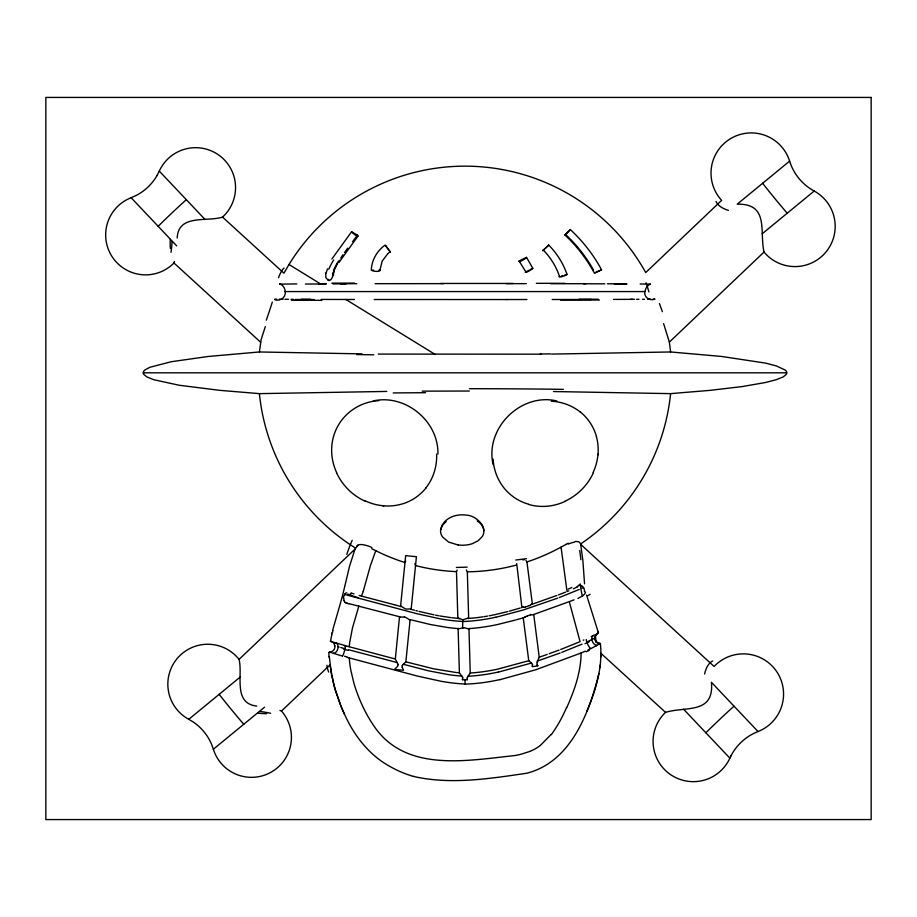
<?xml version="1.0" encoding="UTF-8"?>
<svg xmlns="http://www.w3.org/2000/svg" width="917" height="917" viewBox="0 0 917 917"><rect width="100%" height="100%" fill="white"/><g stroke="black" fill="none" stroke-linecap="round" stroke-linejoin="round"><path stroke-width="1.38" d="M451.794 617.726A163.834 163.834 0 0 0 457.835 618.322L456.494 571.635L457.125 570.076M462.649 627.836L462.753 619.754L458.569 618.138M465.045 683.795L465.091 679.726M600.853 656.904L600.91 653.294L665.513 712.349A40.222 40.222 0 0 0 669.972 774.2A40.222 40.222 0 0 0 729.875 758.164L730.975 755.883M553.547 391.536L670.602 393.634L710.079 390.355L742.094 386.584L765.557 382.492L776.298 379.695L783.21 376.898L786.511 374.147L786.511 371.454L785.284 370.09L776.298 365.906L765.557 363.109L721.656 356.461L670.602 351.968L669.364 342.098L764.021 252.06C759.287 231.508 769.558 203.471 737.211 204.17L789.617 161.117L790.431 163.513M397.737 663.782L395.33 659.014L349.285 646.749L349.4 645.247A81.12 81.12 0 0 1 349.629 642.92L352.46 627.996L358.891 605.965M256.749 706.101C232.654 703.339 243.028 675.267 239.062 659.392L355.062 549.065L357.217 546.073M373.7 270.16L371.614 270.206A4.333 1.249 3.7 0 0 376.898 271.398A4.333 1.249 3.7 0 0 379.97 270.056L382.183 261.081L387.765 253.734M598.171 454.121L598.113 454.717M395.33 659.014L399.514 616.728L349.113 603.695M402.769 664.905L405.864 661.833L410.117 619.617L430.486 624.534L447.416 627.469A175.525 175.525 0 0 0 458.122 628.569L459.394 672.814L462.374 676.998M386.768 391.433L259.396 393.634L219.908 390.355L179.102 385.243L153.701 379.695L146.789 376.898L143.488 374.147L143.488 371.454L144.714 370.09L149.78 367.316L171.273 361.722L208.342 356.461L259.396 351.968L261.116 339.634L265.311 326.647M458.168 545.007L448.573 542.05L442.533 536.915A13.675 11.783 0.6 0 1 440.905 533.522A12.643 10.889 0.6 0 1 440.584 531.333L440.573 531A12.506 10.775 0.6 0 1 440.63 530.003L442.292 525.487L446.166 521.532M177.187 237.996C178.276 213.764 206.99 222.155 222.544 217.088L283.926 273.209L289.004 264.497A206.657 206.657 0 0 1 645.717 272.578L721.633 200.365A40.222 40.222 0 0 1 731.124 138.307A40.222 40.222 0 0 1 789.617 161.117M599.856 667.817L600.234 665.02M564.941 235.027L570.397 229.571L564.987 235.084A149.035 148.095 -10 0 1 594.48 273.3L601.575 269.747L599.133 270.847M537.213 661.524L539.23 657.214L533.717 614.47L569.274 601.644L580.071 641.659L560.665 649.5M440.63 530.003C441.73 521.36 450.465 516.03 458.511 515.079A28.209 28.209 0 0 1 466.042 515.102C474.834 515.239 484.749 524.146 483.798 532.364A13.274 11.451 1.5 0 1 482.342 536.422L478.25 540.721L472.129 543.758A27.476 23.59 1.1 0 1 458.179 544.939M410.117 619.617L410.094 619.72A3.542 0.779 56.5 0 1 409.83 619.926M325.707 273.037L325.856 277.645L328.286 280.293A4.333 2.327 -67.3 0 0 331.839 278.321A4.333 2.327 -67.3 0 0 332.584 273.106M598.95 673.433C589.058 713.139 570.947 761.786 526.931 773.214C489.689 778.636 450.511 784.998 413.28 776.367M333.352 272.819L333.868 271.042M344.952 585.573L349.503 566.385L354.971 549.294M331.702 634.128L332.08 632.466M344.792 586.307L342.179 596.933M542.795 250.593L548.779 245.057L542.807 250.685M332.55 630.552L340.574 602.721M341.984 597.643L340.78 601.999M467.567 676.941L470.238 672.986L468.965 628.581A170.814 170.814 0 0 0 481.723 627.308L488.062 626.345A221.524 221.524 0 0 0 497.427 624.546L515.56 620.018M363.212 591.465L370.422 565.583L375.787 550.704L371.683 548.687M363.132 591.763L361.39 596.073M174.459 261.437L173.978 263.007L260.623 342.224M334.109 270.389L337.41 263.58M586.846 711.26C596.016 690.26 602.87 666.12 600.383 643.665A4.849 3.909 33.2 0 1 594.812 637.9M405.864 661.833L433.477 668.78L455.944 672.482A159.982 159.982 0 0 0 459.394 672.814M516.707 563.6L521.899 607.524L521.303 607.707M566.798 707.511C573.698 692.117 579.555 675.909 580.862 658.968A78.564 78.564 0 0 0 581.069 652.996L581.298 652.904M222.544 217.088A39.924 39.924 0 0 0 219.106 155.305A39.924 39.924 0 0 0 159.283 171.101L156.979 175.594M328.767 279.318L328.286 280.293M338.029 262.491L339.347 260.302M338.82 262.675L357.928 236.162M331.897 258.972L351.589 231.783L357.538 235.233L352.564 241.63M467.899 676.345L467.957 676.253A181.004 181.004 0 0 0 498.286 672.046M340.769 258.055L342.981 254.731M344.494 252.553L347.658 248.14M551.151 734.437L540.273 745.51A44.543 44.543 0 0 1 529.797 751.424M582.788 595.786L583.258 595.259A7.176 5.651 40.2 0 0 585.47 592.004M239.062 659.392A39.924 39.924 0 0 0 177.187 658.509A39.924 39.924 0 0 0 188.776 719.306L193.086 721.908A50.756 50.756 0 0 1 211.655 744.489L213.363 749.235A39.924 39.924 0 0 0 271.019 772.24A39.924 39.924 0 0 0 281.485 711.053L329.982 664.928L333.96 685.549L340.78 705.677A196.272 196.272 0 0 0 344.437 714.102C353.836 735.01 368.382 754.221 388.579 765.684A108.389 108.389 0 0 0 413.28 776.367M582.673 595.901L577.939 598.411M405.761 561.147L404.947 562.545A199.012 199.012 0 0 1 375.787 550.704M388.35 253.218L388.946 252.714M762.165 233.812L814.204 191.045L812.015 189.785A51.386 51.386 0 0 1 790.408 163.513M188.776 719.306L240.311 676.964M213.363 749.235L264.577 707.167M530.748 604.83L531.998 603.959M530.576 604.968L529.327 605.896M524.684 617.29L525.854 616.419M525.315 616.809L523.561 618.012M389.553 252.232L390.183 251.762L385.518 245.515L390.355 252.129M599.317 643.952L600.257 643.447A5.41 5.376 62.9 0 1 598.388 632.994L597.769 633.303L598.308 633.039M599.019 644.124L595.832 645.923M596.016 645.82L596.073 645.786A16.919 1.845 -23.9 0 1 590.949 648.548M556.768 595.511L532.387 604.165L526.931 561.938A199.012 199.012 0 0 0 560.986 547.14L565.972 544.469M525.407 272.062A4.333 0.711 -29.7 0 0 528.341 271.386A4.333 0.711 -29.7 0 0 532.8 268.303L526.53 257.356L519.091 261.001L525.842 271.833M594.72 638.163L586.8 642.003M526.851 271.317L527.573 270.951M530.588 269.426L531.218 269.105M528.673 270.389L529.315 270.068M531.539 268.945L532.8 268.303M597.093 633.647L597.712 633.338M574.707 588.164L577.011 587.075M594.503 634.931L592.829 635.745M574.031 588.496L573.354 588.829M592.015 636.134L591.156 636.547M587.923 649.947L590.766 648.571A5.41 1.215 65.1 0 1 587.969 644.789A5.41 1.215 65.1 0 1 586.25 639.504M595.408 272.544L596.658 271.971M597.483 271.592L598.721 271.031M583.865 639.963L583.246 640.249M582.261 588.118L581.596 588.416M585.287 651.162L581.756 652.709M582.054 644.147L561.743 652.377M579.28 589.448L559.336 597.517M581.069 652.996L535.723 669.777L499.903 679.703M580.656 544.354L714.114 666.464A40.222 40.222 0 0 1 776.688 671.599A40.222 40.222 0 0 1 758.015 731.537L755.688 732.511A51.386 51.386 0 0 0 730.964 755.872M173.978 263.007A39.924 39.924 0 0 1 112.206 256.84A39.924 39.924 0 0 1 131.131 197.717L135.739 195.676A50.756 50.756 0 0 0 156.99 175.594M568.838 590.835L567.038 591.557L561.273 548.733M565.629 592.118L563.944 592.783M569.537 601.552L574.053 599.821M529.808 751.436L521.257 754.175A100.652 100.652 0 0 1 514.987 755.539C466.627 760.56 403.789 773.26 372.543 723.88A120.723 120.723 0 0 1 364.977 710.939L364.072 709.162A165.049 165.049 0 0 1 353.916 683.268L350.764 669.891A104.595 104.595 0 0 1 349.285 657.947L349.343 657.959M563.153 593.093L558.373 594.915M522.082 607.146L523.538 607.134M557.731 598.113L523.298 609.988L495.902 617.279M559.072 650.096L549.157 653.729M560.138 652.973L537.396 661.077M665.513 712.349C685.687 706.193 714.366 714.481 711.42 682.271L758.015 731.537M547.174 654.44L539.23 657.214M532.594 664.584A2.774 2.499 81.7 0 0 532.147 663.805L531.402 663.06L498.309 672.138M531.402 663.06L528.777 660.721L497.702 669.135A211.208 211.208 0 0 1 488.704 670.866L483.809 671.622A161.358 161.358 0 0 1 470.238 672.998M520.099 608.074L509.233 611.181M523.515 618.092A3.53 0.779 -58.3 0 1 523.298 617.806L521.693 618.241M468.117 618.115L463.291 619.651A4.012 2.74 -1.4 0 1 462.741 619.674M520.673 618.551L516.592 619.732M559.748 276.326L559.255 276.464A4.333 0.814 -18.9 0 0 561.949 276.636A4.333 0.814 -18.9 0 0 567.084 274.389L564.654 275.031M561.708 275.799L562.694 275.547M507.697 611.593L495.352 614.562A214.589 214.589 0 0 1 489.128 615.8M487.569 616.086L484.05 616.671M482.869 616.854L479.327 617.347A159.913 159.913 0 0 1 468.667 618.379L467.338 571.807L466.329 569.938M515.79 560.035L526.496 558.659M462.523 627.847L458.431 628.902M532.433 666.602L538.096 665.868L537.649 665.41M373.208 400.924C405.348 393.737 438.693 421.109 437.925 454.03M522.644 559.817L524.18 559.828M575.234 541.466L578.765 541.706L580.507 543.517M456.391 567.451L467.177 567.142M462.5 679.795L467.429 679.657M670.602 351.968L551.725 354.088M279.628 284.144L296.787 283.915M378.927 270.068L379.97 270.056M652.973 299.183L655.013 299.148A8.161 7.428 -30.4 0 1 644.766 291.56M647.654 299.24L650.497 299.206M541.168 354.191L378.262 354.088M642.519 299.286L644.502 299.263M636.524 299.32L639 299.309M632.673 299.343L613.484 299.423M422.21 391.146L469.344 391.032M318.589 283.789L326.383 283.766M340.333 283.731L356.839 283.697M591.396 299.469L552.217 299.515M375.122 283.674L443.771 283.64M506.207 283.651L526.381 283.651M285.015 291.572L644.915 291.572M506.574 299.538L526.954 299.527M143.098 372.806L786.901 372.806M585.688 283.72L550.704 283.674M354.386 299.492L321.202 299.435M374.193 299.515L466.799 299.538A390.447 1.135 0 0 0 507.216 299.55M607.421 283.777L626.357 283.869M525.223 607.237L523.641 607.134M293.188 299.32L290.987 299.309M288.5 299.297L284.946 299.263M283.17 299.24L279.376 299.206M640.169 283.983L650.279 284.132M276.716 299.171L274.951 299.148M362.077 353.882L259.396 351.968M530.828 614.803L533.625 614.791A4.31 1.112 33 0 0 533.786 614.516M383.684 505.966L383.168 505.932M468.576 628.913L464.254 627.778A4.172 2.762 -1.3 0 0 463.521 627.709M556.791 400.924C520.638 392.522 484.715 428.434 493.117 464.598M450.591 617.588L439.805 615.949M581.367 585.952L582.306 586.227M404.454 617.015L399.617 617.038M438.613 615.731L435.564 615.158M410.954 608.968L406.277 609.071A4.127 2.774 15.4 0 1 405.234 608.75L400.935 606.206M434.05 614.848L418.92 611.364M415.917 610.596L417.418 610.986M361.86 596.188L394.539 604.784M414.415 610.206L411.148 609.335L416.421 556.711L405.669 555.633L400.557 606.435L394.94 604.888M360.702 595.89L359.12 595.465M397.244 662.59L348.426 649.694M351.429 593.104L354.019 593.907M347.291 657.397L417.258 676.024L440.722 681.205A186.277 186.277 0 0 0 464.873 684.036M344.861 594.514L416.754 613.679L439.644 618.734A178.815 178.815 0 0 0 462.73 621.451M349.285 646.749L346.534 645.981M403.308 664.263L428.285 670.763L448.482 674.637A171.227 171.227 0 0 0 461.801 676.081M330.647 641.442L345.285 645.637M345.021 648.743L340.792 647.54M528.777 504.281L526.599 503.616A53.954 51.02 -54.3 0 1 507.961 492.291A53.965 51.031 -53.5 0 1 504.086 488.05A54.103 51.524 -47.4 0 1 493.105 459.119M339.164 647.07L338.075 646.749A5.422 3.737 -73 0 0 335.473 642.806M333.799 653.42L332.252 652.938M347.715 603.317L346.592 602.928M330.143 652.285L329.558 652.113L331.335 652.652M409.784 619.858L405.635 617.37A4.218 2.74 15.6 0 0 404.443 617.118M279.949 710.457L281.485 711.053M332.882 274.068L333.628 274.825M289.004 264.497L320.342 283.789M345.858 299.481L435.288 354.512M525.945 560.447L526.931 561.938M683.589 709.219L729.875 758.164M159.283 171.101L205.11 219.553M131.131 197.717L176.672 245.871M414.897 563.588L415.527 565.571A199.012 199.012 0 0 0 456.494 571.635M528.754 660.676L523.24 617.886M343.829 600.566L344.46 601.552A7.061 5.353 -39.5 0 0 344.93 602.068M663.61 323.632L669.364 342.098M596.474 436.572L595.809 434.406A53.954 51.008 -36.4 0 0 584.496 415.756A53.965 51.031 -36.1 0 0 580.243 411.905M598.102 631.767L586.559 595.018M402.254 667.404L403.526 670.293L394.539 669.399L397.359 666.59A2.51 2.292 -84.4 0 0 398.035 664.791M331.564 675.164L335.599 691.223L340.379 704.692A195.848 195.848 0 0 0 344.437 714.102M560.998 547.243L561.181 548.24M580.587 543.976L580.587 543.976A206.657 206.657 0 0 0 670.602 393.634M580.748 544.881L582.811 559.794L584.553 583.808M331.335 674.006L329.341 656.652M787.222 213.214A54.149 3.255 50.6 0 1 762.635 183.285M728.465 210.371A35.316 17.114 -7.6 0 1 716.074 201.453M814.204 191.045A40.222 40.222 0 0 1 826.022 251.923A40.222 40.222 0 0 1 764.021 252.06M243.762 724.258A54.149 3.255 50.6 0 1 219.163 694.329M266.744 713.632A55.868 40.245 27.2 0 1 257.666 713.094M259.866 711.432A37.035 8.425 4.6 0 1 270.63 713.266M705.872 732.786A54.149 3.255 -43.4 0 1 734.024 706.17M704.611 673.972A35.316 17.114 78.4 0 1 712.647 660.997M158.16 226.293A54.149 3.255 -43.4 0 1 186.311 199.677M170.379 248.484A55.868 40.245 -66.8 0 1 170.275 239.394M172.087 241.48A37.035 8.425 -89.4 0 1 171.009 252.335M321.878 300.329A278.63 1.949 -0.1 0 1 291.4 300.249M599.454 300.031A332.837 1.467 0 0 1 560.539 300.077M598.354 299.229A192.261 1.089 0 0 1 579.154 299.251M634.564 299.297A104.332 0.917 0.1 0 1 630.736 299.32M662.383 311.665A48.475 1.421 70.1 0 1 659.449 303.561M305.441 284.041A116.597 1.146 0.1 0 1 326.062 283.961M279.777 283.766A8.31 7.451 32.2 0 1 285.153 291.583M278.504 277.679A37.448 10.098 -84.2 0 1 284.064 268.039M565.01 501.45A54.08 51.077 -52.3 0 1 528.708 504.465M593.402 472.713A54.149 50.32 -45.6 0 1 564.929 501.255M597.941 454.717A54.126 50.389 -44.1 0 1 593.093 472.587M596.405 436.595A54.034 50.848 -40.6 0 1 598.044 454.03M551.289 401.21A54.069 51.134 -36.8 0 1 580.197 411.962M336.665 472.679A54.08 50.836 41.1 0 1 333.49 436.572L334.189 434.406A53.954 51.02 35.7 0 1 345.503 415.768A53.965 51.031 36.5 0 1 349.744 411.893A54.103 51.856 45.1 0 1 378.652 400.66M365.092 501.209A54.149 50.32 44.4 0 1 336.539 472.725M383.088 505.737A54.126 50.389 45.9 0 1 365.218 500.9M383.776 505.852A54.034 50.848 49.4 0 0 401.199 504.212L403.4 503.616A53.954 51.008 53.6 0 0 426.118 487.798M436.618 454.03A54.069 51.134 53.2 0 1 425.832 487.993M482.331 526.014A13.193 11.382 1.4 0 1 483.867 530.76M477.218 521.005A19.784 17.068 1.2 0 1 482.548 525.899M516.42 565.055A199.012 199.012 0 0 1 467.338 571.807M355.452 548.034A206.657 206.657 0 0 1 259.396 393.634M357.619 545.088A16.013 6.35 27.2 0 1 371.993 547.564M356.851 545.936A17.366 4.425 17.5 0 1 358.02 545.5M568.231 544.068A14.145 4.826 -26.6 0 1 574.592 542.153M565.938 544.32A18.982 8.001 -29.8 0 1 568.311 543.231M579.716 550.498A62.723 8.952 87.3 0 1 580.885 559.714M532.066 603.844A3.508 0.757 -60.1 0 1 532.25 604.337M468.3 617.886A3.909 0.883 -50.8 0 1 468.335 618.688M400.695 606.607A3.565 0.768 58 0 1 400.867 606.091M410.77 609.106A4.241 1.066 -32.2 0 1 411.24 609.278M596.589 645.339A5.41 3.691 63.8 0 1 591.878 639.585A5.422 3.714 63.3 0 1 593.333 635.504M589.287 641.751A22.982 2.327 -23.6 0 1 585.069 643.7M345.377 646.393A5.41 0.676 -74.6 0 1 344.253 651.746A5.41 0.676 -74.6 0 1 342.557 655.953M348.082 650.405A42.365 2.957 15.3 0 1 343.497 649.121M342.339 656.022A17.331 0.814 15.5 0 1 333.708 653.42M338.075 646.749A5.41 3.702 -73.4 0 1 333.593 653.351M330.338 641.178A6.385 5.491 -30.2 0 1 334.636 645.763M334.946 645.683A5.261 4.413 -49 0 1 329.226 652.296M589.299 650.279A26.501 4.642 -23.4 0 1 586.055 651.792M347.13 656.985A34.754 2.568 15.3 0 1 344.505 656.251M345.973 646.084A34.147 0.837 15.6 0 1 344.196 645.579M330.544 641.292A70.277 38.354 -70.7 0 1 331.965 634.117M537.373 662.555A6.557 4.184 -82.9 0 1 537.58 661.879M537.27 664.871A2.866 2.281 -89.7 0 1 537.156 662.441M537.488 665.501A4.035 3.255 74.4 0 1 537.11 665.031M532.318 664.665A3.187 2.499 -89.1 0 1 532.158 666.453M467.338 677.846A3.783 3.026 -83.7 0 1 467.613 677.113M467.429 679.657A2.487 2.212 90 0 1 467.223 677.801M462.581 677.846A2.545 2.052 -83.5 0 1 462.317 679.68M462.466 676.929A3.966 3.45 85.3 0 1 462.833 677.755M499.868 679.589A186.094 186.094 0 0 1 465.217 684.128M402.288 667.393A2.613 2.327 -85.4 0 1 402.322 665.65M402.254 665.604A3.221 2.785 -80.7 0 1 402.643 664.928M397.646 663.828A3.737 3.118 -89.2 0 1 397.852 664.814M566.568 707.42A139.075 139.075 0 0 1 551.381 734.597M458.362 628.97A4.104 0.997 -47.5 0 1 458.328 628.397M495.879 617.164A178.528 178.528 0 0 1 462.73 621.531M343.417 598.136A4.539 2.659 -74 0 1 344.803 594.399M344.563 594.101A5.617 4.287 79.9 0 1 346.775 592.806M528.685 605.667A4.688 2.224 -22.2 0 1 525.338 606.951M521.807 607.467A4.264 1.077 30.4 0 1 522.266 607.283M526.496 616.522A6.373 1.868 -26.8 0 1 527.08 616.155M526.988 616.258A4.642 2.27 -21.1 0 1 530.072 615.101M530.37 614.516A5.078 2.247 -12.2 0 1 531.081 614.55M462.798 627.87A4.195 2.613 -1.6 0 1 463.521 627.813M469.046 628.638A3.977 0.917 38.1 0 1 468.289 628.615M457.858 618.333A3.84 0.699 37.3 0 1 459.176 618.883M399.663 617.003A4.264 1.089 -35.1 0 1 399.445 616.774M344.035 600.371A4.906 3.003 -70.7 0 1 343.841 598.331M346.294 603.283A8.929 6.579 -26 0 1 344.723 602.217M348.873 603.856A14.466 5.273 4.7 0 1 347.451 603.455M358.306 597.712A23.796 7.657 14.7 0 1 351.108 595.339M350.695 593.265A13.331 5.972 28.8 0 1 351.566 593.494M347.738 594.101A9.227 5.078 33.9 0 1 350.638 594.835M590.067 594.285A19.899 2.121 -20.7 0 1 587.957 595.66M583.625 587.453A4.677 2.487 78.5 0 1 584.45 591.648M582.272 586.387A4.092 2.522 83.4 0 1 583.418 587.728M580.278 585.791A7.325 5.089 -62 0 1 581.16 585.791M578.088 585.47A10.374 6.66 -51.5 0 1 580.599 585.035M577.102 586.811A14.259 5.204 -34.1 0 1 578.088 586.399M571.841 587.51A29.482 8.035 -22.7 0 1 568.15 589.138M570.363 229.617A156.841 155.798 -9.6 0 1 601.541 269.758M565.388 234.271A149.735 148.898 -14.4 0 1 593.528 270.056M548.721 245.114A77.83 75.492 19.1 0 1 567.027 274.412M543.219 249.997A69.428 67.766 13.6 0 1 559.473 276.395M526.53 257.356A4.333 0.883 -29.7 0 1 522.117 260.543A4.333 0.883 -29.7 0 1 519.091 261.001M371.27 270.206A33.195 31.384 -23.5 0 1 385.151 245.034M357.538 235.233A4.333 0.802 38.3 0 1 356.243 235.635A4.333 0.802 38.3 0 1 351.589 231.783M333.456 270.698A58.631 55.1 -38.5 0 1 337.846 262.124M333.272 274.825A10.351 9.239 -45.8 0 1 334.407 271.031M326.177 273.083A25.836 21.744 -51.2 0 1 327.541 268.853M328.745 269.266A62.241 55.054 -46.2 0 1 333.673 259.97M373.792 354.799A324.721 12.666 0.1 0 1 356.69 354.581M285.313 291.549A8.173 7.944 38.5 0 1 274.756 299.721M272.326 302.106A47.661 2.35 -71.8 0 1 266.32 320.159M595.5 636.593A39.752 5.468 81.5 0 1 596.073 642.553M595.271 637.991A7.072 5.938 31.1 0 1 598.331 632.845M598.125 631.767A60.637 30.995 65 0 1 598.446 632.982M582.352 596.05A71.239 55.547 76.6 0 1 580.243 583.888M645.121 291.549A8.15 6.969 -44.6 0 1 650.245 284.041M310.657 299.274A111.53 0.814 -0.1 0 1 301.235 299.24M314.233 299.572A148.577 1.479 -0.2 0 1 295.205 299.492M328.664 672.046A40.692 8.677 -84 0 1 326.91 665.249M328.997 657.157A41.082 13.583 -79 0 1 328.905 652.446M646.072 282.734A37.78 4.998 76.5 0 1 648.892 291.927M346.809 554.441A97.993 37.459 -84.5 0 1 352.185 540.342M332.47 632.466A92.365 49.873 -70.8 0 1 332.94 630.575M614.413 284.029A87.195 0.676 0 0 1 627.022 284.098M583.556 283.777A187.458 1.811 -0.1 0 1 604.819 283.834M536.353 283.319A318.669 2.086 0 0 1 564.964 283.353M440.252 283.456A379.306 1.307 0 0 1 513.016 283.456M331.851 283.147A266.813 2.522 0.1 0 1 354.615 283.101M332.928 283.892A188.512 1.593 0.1 0 1 346.053 283.857M393.21 392.946A380.945 16.323 -0.1 0 1 425.603 392.705M469.493 388.705A392.694 21.859 0 0 1 563.336 389.358M550.636 353.882A348.838 14.638 -0.1 0 1 540.216 353.985M871.15 97.431L45.85 97.431L45.85 819.569L871.15 819.569L871.15 97.431"/></g></svg>
